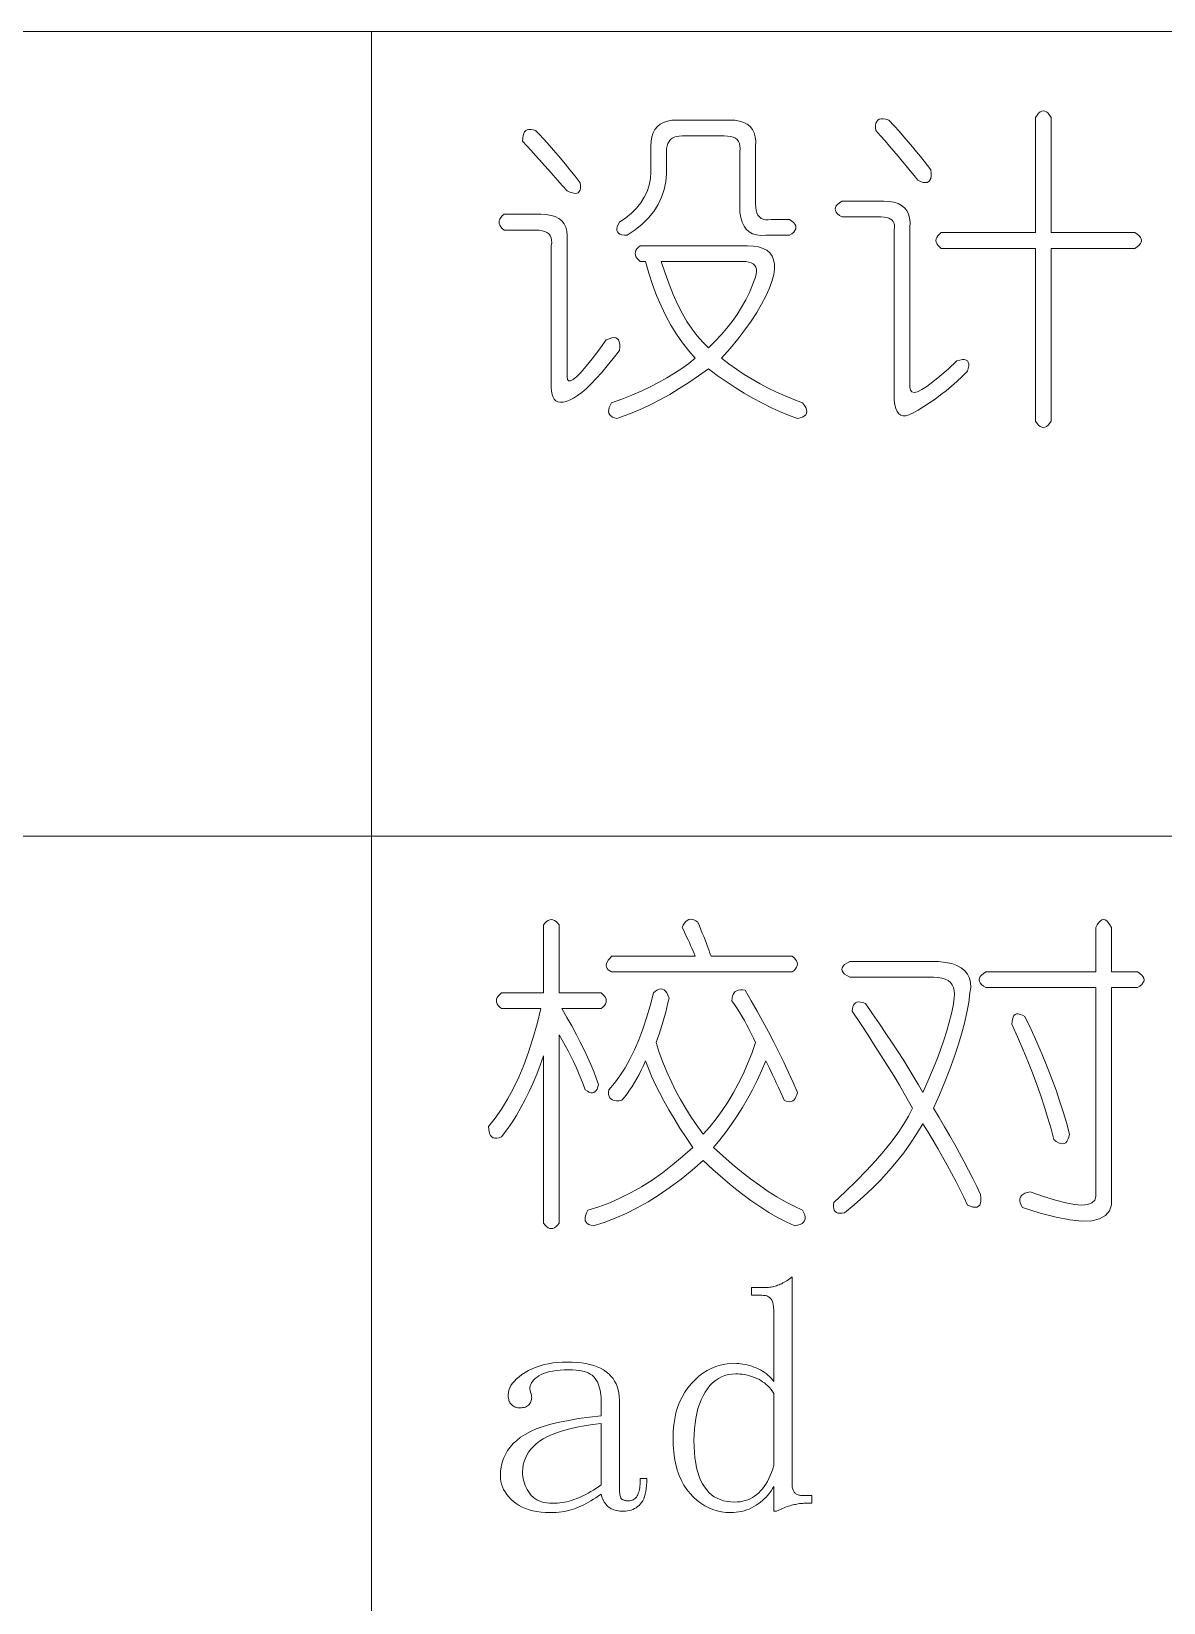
# Model space of a CAD drawing. Extents: x 1 to 297, y 1 to 210.
# Drawn here: x 114.23 to 124.12, y 15.18 to 28.9 of the extents above; entities that cross this region are included whole.
import ezdxf

# ---------------------------------------------------------------- set-up
doc = ezdxf.new("R2010")
doc.units = 0

msp = doc.modelspace()

# ---------------------------------------------------------------- linework, layer by layer
at = {"color": 7, "lineweight": 13}
for p, q in [((1.319, 28.902), (196.771, 28.902)), ((117.202, 28.902), (117.202, 2.481)), ((35.177, 21.874), (196.771, 21.874))]:
    msp.add_line(p, q, dxfattribs=at)
for points in [[(119.87, 28.128), (120.328, 28.128), (120.375, 28.126), (120.417, 28.119), (120.454, 28.107), (120.485, 28.091), (120.51, 28.071), (120.531, 28.046), (120.545, 28.016), (120.554, 27.982), (120.558, 27.943), (120.556, 27.899), (120.556, 27.397), (120.558, 27.366), (120.562, 27.34), (120.568, 27.317), (120.578, 27.298), (120.59, 27.282), (120.605, 27.27), (120.623, 27.262), (120.644, 27.258), (120.667, 27.257), (120.693, 27.259), (120.853, 27.259), (120.874, 27.246), (120.89, 27.232), (120.901, 27.218), (120.908, 27.205), (120.91, 27.191), (120.908, 27.177), (120.901, 27.163), (120.89, 27.15), (120.874, 27.136), (120.853, 27.122), (120.648, 27.122), (120.604, 27.121), (120.565, 27.125), (120.531, 27.135), (120.501, 27.151), (120.476, 27.174), (120.456, 27.202), (120.44, 27.236), (120.428, 27.276), (120.421, 27.322), (120.419, 27.374), (120.419, 27.854), (120.422, 27.88), (120.421, 27.903), (120.416, 27.924), (120.408, 27.941), (120.396, 27.957), (120.381, 27.969), (120.361, 27.978), (120.339, 27.985), (120.312, 27.989), (120.282, 27.991), (119.916, 27.991), (119.89, 27.989), (119.867, 27.985), (119.846, 27.978), (119.828, 27.969), (119.813, 27.957), (119.801, 27.941), (119.791, 27.924), (119.784, 27.903), (119.78, 27.88), (119.779, 27.854), (119.779, 27.739), (119.78, 27.663), (119.773, 27.59), (119.758, 27.521), (119.735, 27.454), (119.705, 27.391), (119.667, 27.331), (119.621, 27.274), (119.567, 27.22), (119.505, 27.17), (119.436, 27.122), (119.411, 27.123), (119.39, 27.127), (119.372, 27.133), (119.359, 27.141), (119.35, 27.151), (119.346, 27.163), (119.345, 27.178), (119.348, 27.195), (119.356, 27.215), (119.368, 27.237), (119.424, 27.274), (119.474, 27.315), (119.517, 27.359), (119.554, 27.405), (119.585, 27.454), (119.609, 27.505), (119.627, 27.56), (119.638, 27.617), (119.643, 27.677), (119.642, 27.739), (119.642, 27.899), (119.644, 27.943), (119.651, 27.982), (119.662, 28.016), (119.678, 28.046), (119.699, 28.071), (119.724, 28.091), (119.754, 28.107), (119.788, 28.119), (119.827, 28.126)], [(121.722, 28.128), (121.767, 28.078), (121.81, 28.03), (121.851, 27.983), (121.89, 27.938), (121.928, 27.894), (121.963, 27.851), (121.997, 27.81), (122.029, 27.77), (122.059, 27.731), (122.088, 27.694), (122.091, 27.664), (122.09, 27.639), (122.087, 27.618), (122.08, 27.602), (122.07, 27.591), (122.057, 27.584), (122.041, 27.582), (122.022, 27.584), (121.999, 27.591), (121.973, 27.602), (121.941, 27.644), (121.907, 27.685), (121.873, 27.728), (121.838, 27.77), (121.802, 27.814), (121.765, 27.857), (121.727, 27.901), (121.688, 27.946), (121.648, 27.991), (121.608, 28.037), (121.605, 28.062), (121.605, 28.084), (121.608, 28.102), (121.615, 28.117), (121.625, 28.128), (121.638, 28.135), (121.654, 28.139), (121.673, 28.139), (121.696, 28.135)], [(123.139, 28.151), (123.139, 27.145), (123.87, 27.145), (123.891, 27.131), (123.907, 27.118), (123.918, 27.104), (123.925, 27.09), (123.928, 27.077), (123.925, 27.063), (123.918, 27.049), (123.907, 27.035), (123.891, 27.022), (123.87, 27.008), (123.139, 27.008), (123.139, 25.499), (123.125, 25.479), (123.112, 25.463), (123.098, 25.451), (123.084, 25.445), (123.07, 25.442), (123.057, 25.445), (123.043, 25.451), (123.029, 25.463), (123.016, 25.479), (123.002, 25.499), (123.002, 27.008), (122.179, 27.008), (122.163, 27.022), (122.15, 27.035), (122.141, 27.049), (122.135, 27.063), (122.133, 27.077), (122.135, 27.09), (122.141, 27.104), (122.15, 27.118), (122.163, 27.131), (122.179, 27.145), (123.002, 27.145), (123.002, 28.151), (123.016, 28.171), (123.029, 28.187), (123.043, 28.199), (123.057, 28.206), (123.07, 28.208), (123.084, 28.206), (123.098, 28.199), (123.112, 28.187), (123.125, 28.171)], [(118.636, 28.037), (118.669, 28.003), (118.703, 27.967), (118.738, 27.928), (118.775, 27.887), (118.813, 27.842), (118.853, 27.795), (118.894, 27.745), (118.936, 27.693), (118.98, 27.637), (119.025, 27.579), (119.028, 27.554), (119.027, 27.533), (119.024, 27.516), (119.017, 27.503), (119.008, 27.494), (118.995, 27.489), (118.978, 27.488), (118.959, 27.492), (118.936, 27.499), (118.91, 27.511), (118.869, 27.556), (118.829, 27.601), (118.789, 27.646), (118.75, 27.69), (118.71, 27.734), (118.672, 27.777), (118.634, 27.82), (118.596, 27.862), (118.559, 27.904), (118.522, 27.945), (118.523, 27.971), (118.526, 27.993), (118.532, 28.011), (118.54, 28.026), (118.55, 28.037), (118.563, 28.044), (118.578, 28.047), (118.595, 28.047), (118.614, 28.044)], [(118.362, 27.305), (118.682, 27.305), (118.729, 27.303), (118.771, 27.296), (118.808, 27.285), (118.839, 27.269), (118.865, 27.248), (118.885, 27.223), (118.899, 27.193), (118.909, 27.159), (118.912, 27.12), (118.91, 27.077), (118.91, 25.888), (118.914, 25.862), (118.924, 25.85), (118.941, 25.85), (118.965, 25.862), (118.996, 25.888), (119.034, 25.926), (119.078, 25.978), (119.13, 26.042), (119.188, 26.118), (119.253, 26.208), (119.279, 26.219), (119.302, 26.226), (119.321, 26.229), (119.337, 26.226), (119.35, 26.219), (119.36, 26.208), (119.367, 26.192), (119.37, 26.171), (119.371, 26.146), (119.368, 26.117), (119.314, 26.046), (119.262, 25.982), (119.213, 25.924), (119.166, 25.871), (119.122, 25.825), (119.08, 25.785), (119.04, 25.75), (119.002, 25.722), (118.966, 25.699), (118.933, 25.682), (118.903, 25.671), (118.876, 25.665), (118.852, 25.664), (118.831, 25.668), (118.813, 25.677), (118.799, 25.69), (118.788, 25.709), (118.78, 25.733), (118.775, 25.762), (118.773, 25.797), (118.773, 27.031), (118.776, 27.057), (118.775, 27.08), (118.771, 27.101), (118.762, 27.119), (118.75, 27.134), (118.735, 27.146), (118.716, 27.156), (118.693, 27.162), (118.666, 27.167), (118.636, 27.168), (118.362, 27.168), (118.345, 27.182), (118.333, 27.195), (118.323, 27.209), (118.318, 27.223), (118.316, 27.237), (118.318, 27.25), (118.323, 27.264), (118.333, 27.278), (118.345, 27.291)], [(121.31, 27.419), (121.676, 27.419), (121.724, 27.417), (121.766, 27.41), (121.802, 27.399), (121.833, 27.383), (121.859, 27.362), (121.879, 27.337), (121.894, 27.307), (121.903, 27.273), (121.907, 27.234), (121.905, 27.191), (121.905, 25.797), (121.909, 25.77), (121.921, 25.754), (121.942, 25.75), (121.971, 25.756), (122.008, 25.774), (122.053, 25.802), (122.106, 25.841), (122.168, 25.892), (122.238, 25.953), (122.316, 26.025), (122.342, 26.032), (122.364, 26.036), (122.382, 26.036), (122.397, 26.032), (122.408, 26.025), (122.415, 26.014), (122.419, 25.999), (122.419, 25.981), (122.415, 25.959), (122.408, 25.934), (122.362, 25.889), (122.315, 25.846), (122.268, 25.805), (122.221, 25.765), (122.173, 25.728), (122.125, 25.692), (122.076, 25.658), (122.027, 25.626), (121.978, 25.596), (121.928, 25.568), (121.897, 25.553), (121.87, 25.545), (121.846, 25.544), (121.825, 25.55), (121.808, 25.562), (121.793, 25.582), (121.782, 25.608), (121.774, 25.641), (121.769, 25.681), (121.768, 25.728), (121.768, 27.168), (121.771, 27.19), (121.77, 27.209), (121.767, 27.226), (121.76, 27.241), (121.75, 27.254), (121.737, 27.264), (121.721, 27.272), (121.702, 27.278), (121.679, 27.281), (121.653, 27.282), (121.31, 27.282), (121.29, 27.296), (121.274, 27.31), (121.262, 27.323), (121.256, 27.337), (121.253, 27.351), (121.256, 27.365), (121.262, 27.378), (121.274, 27.392), (121.29, 27.406)], [(119.55, 27.031), (120.488, 27.031), (120.539, 27.028), (120.584, 27.021), (120.623, 27.008), (120.656, 26.991), (120.682, 26.968), (120.701, 26.94), (120.715, 26.908), (120.722, 26.87), (120.722, 26.827), (120.716, 26.779), (120.699, 26.719), (120.676, 26.655), (120.646, 26.589), (120.61, 26.52), (120.568, 26.448), (120.519, 26.373), (120.463, 26.296), (120.402, 26.216), (120.334, 26.133), (120.259, 26.048), (120.324, 25.999), (120.39, 25.952), (120.457, 25.907), (120.526, 25.865), (120.596, 25.825), (120.668, 25.787), (120.741, 25.752), (120.815, 25.719), (120.891, 25.688), (120.968, 25.659), (120.984, 25.637), (120.995, 25.617), (121.002, 25.599), (121.004, 25.583), (121.002, 25.568), (120.995, 25.555), (120.984, 25.544), (120.968, 25.535), (120.947, 25.528), (120.922, 25.522), (120.844, 25.551), (120.766, 25.583), (120.689, 25.619), (120.611, 25.658), (120.533, 25.699), (120.456, 25.744), (120.378, 25.793), (120.3, 25.844), (120.222, 25.899), (120.145, 25.957), (120.059, 25.895), (119.974, 25.837), (119.89, 25.783), (119.808, 25.733), (119.728, 25.688), (119.648, 25.647), (119.57, 25.609), (119.494, 25.576), (119.419, 25.547), (119.345, 25.522), (119.324, 25.528), (119.306, 25.535), (119.293, 25.544), (119.283, 25.555), (119.276, 25.568), (119.273, 25.583), (119.274, 25.599), (119.279, 25.617), (119.287, 25.637), (119.299, 25.659), (119.389, 25.692), (119.475, 25.726), (119.557, 25.762), (119.635, 25.798), (119.71, 25.837), (119.782, 25.876), (119.849, 25.917), (119.913, 25.959), (119.974, 26.003), (120.03, 26.048), (119.973, 26.114), (119.918, 26.184), (119.867, 26.258), (119.818, 26.337), (119.773, 26.419), (119.731, 26.506), (119.693, 26.597), (119.657, 26.692), (119.625, 26.791), (119.596, 26.894), (119.55, 26.894), (119.534, 26.907), (119.521, 26.921), (119.512, 26.935), (119.507, 26.949), (119.505, 26.962), (119.507, 26.976), (119.512, 26.99), (119.521, 27.003), (119.534, 27.017)], [(120.145, 26.139), (120.202, 26.195), (120.256, 26.252), (120.307, 26.31), (120.353, 26.37), (120.396, 26.431), (120.435, 26.493), (120.471, 26.557), (120.503, 26.622), (120.531, 26.689), (120.556, 26.757), (120.563, 26.783), (120.566, 26.806), (120.565, 26.826), (120.56, 26.844), (120.55, 26.859), (120.537, 26.872), (120.519, 26.881), (120.498, 26.888), (120.472, 26.892), (120.442, 26.894), (119.733, 26.894), (119.766, 26.791), (119.801, 26.695), (119.838, 26.605), (119.876, 26.521), (119.916, 26.442), (119.958, 26.37), (120.002, 26.303), (120.048, 26.243), (120.095, 26.188)], [(118.705, 21.1), (118.718, 21.117), (118.732, 21.129), (118.746, 21.138), (118.76, 21.144), (118.773, 21.146), (118.787, 21.144), (118.801, 21.138), (118.814, 21.129), (118.828, 21.117), (118.842, 21.1), (118.842, 20.506), (119.208, 20.506), (119.224, 20.492), (119.237, 20.478), (119.246, 20.465), (119.251, 20.451), (119.253, 20.437), (119.251, 20.424), (119.246, 20.41), (119.237, 20.396), (119.224, 20.382), (119.208, 20.369), (118.865, 20.369), (118.909, 20.292), (118.951, 20.218), (118.99, 20.146), (119.026, 20.076), (119.059, 20.009), (119.09, 19.944), (119.118, 19.881), (119.143, 19.82), (119.165, 19.762), (119.185, 19.706), (119.179, 19.685), (119.173, 19.667), (119.165, 19.654), (119.155, 19.644), (119.145, 19.637), (119.133, 19.634), (119.119, 19.635), (119.104, 19.64), (119.088, 19.648), (119.07, 19.66), (119.052, 19.71), (119.032, 19.76), (119.011, 19.809), (118.99, 19.858), (118.968, 19.906), (118.944, 19.954), (118.92, 20.001), (118.895, 20.048), (118.869, 20.094), (118.842, 20.14), (118.842, 18.494), (118.828, 18.478), (118.814, 18.465), (118.801, 18.456), (118.787, 18.45), (118.773, 18.449), (118.76, 18.45), (118.746, 18.456), (118.732, 18.465), (118.718, 18.478), (118.705, 18.494), (118.705, 19.957), (118.676, 19.876), (118.646, 19.797), (118.614, 19.721), (118.58, 19.646), (118.545, 19.574), (118.507, 19.505), (118.468, 19.437), (118.427, 19.372), (118.384, 19.309), (118.339, 19.249), (118.317, 19.241), (118.298, 19.238), (118.281, 19.238), (118.266, 19.241), (118.253, 19.249), (118.243, 19.26), (118.235, 19.274), (118.229, 19.293), (118.226, 19.314), (118.225, 19.34), (118.283, 19.412), (118.338, 19.491), (118.391, 19.577), (118.44, 19.669), (118.488, 19.769), (118.532, 19.875), (118.574, 19.988), (118.612, 20.108), (118.648, 20.235), (118.682, 20.369), (118.339, 20.369), (118.323, 20.382), (118.31, 20.396), (118.301, 20.41), (118.295, 20.424), (118.293, 20.437), (118.295, 20.451), (118.301, 20.465), (118.31, 20.478), (118.323, 20.492), (118.339, 20.506), (118.705, 20.506)], [(119.916, 21.077), (119.926, 21.098), (119.936, 21.116), (119.948, 21.129), (119.96, 21.139), (119.973, 21.146), (119.987, 21.149), (120.003, 21.148), (120.019, 21.143), (120.035, 21.135), (120.053, 21.123), (120.067, 21.091), (120.08, 21.06), (120.092, 21.029), (120.104, 20.999), (120.116, 20.969), (120.127, 20.939), (120.138, 20.91), (120.148, 20.882), (120.158, 20.853), (120.168, 20.826), (120.876, 20.826), (120.893, 20.812), (120.905, 20.798), (120.915, 20.785), (120.92, 20.771), (120.922, 20.757), (120.92, 20.744), (120.915, 20.73), (120.905, 20.716), (120.893, 20.702), (120.876, 20.689), (119.299, 20.689), (119.283, 20.698), (119.27, 20.709), (119.261, 20.72), (119.255, 20.733), (119.253, 20.746), (119.255, 20.76), (119.261, 20.775), (119.27, 20.791), (119.283, 20.808), (119.299, 20.826), (120.03, 20.826), (120.021, 20.849), (120.011, 20.872), (120.001, 20.896), (119.99, 20.921), (119.979, 20.946), (119.967, 20.971), (119.955, 20.997), (119.943, 21.023), (119.93, 21.05)], [(123.665, 21.077), (123.665, 20.689), (123.893, 20.689), (123.914, 20.675), (123.93, 20.661), (123.941, 20.648), (123.948, 20.634), (123.95, 20.62), (123.948, 20.606), (123.941, 20.593), (123.93, 20.579), (123.914, 20.565), (123.893, 20.552), (123.665, 20.552), (123.665, 18.723), (123.665, 18.656), (123.648, 18.602), (123.614, 18.561), (123.562, 18.533), (123.493, 18.517), (123.407, 18.514), (123.303, 18.525), (123.182, 18.547), (123.043, 18.583), (122.888, 18.632), (122.876, 18.653), (122.868, 18.674), (122.865, 18.692), (122.866, 18.708), (122.87, 18.723), (122.879, 18.736), (122.892, 18.747), (122.91, 18.756), (122.931, 18.763), (122.956, 18.769), (123.073, 18.728), (123.176, 18.696), (123.267, 18.673), (123.344, 18.659), (123.408, 18.654), (123.458, 18.659), (123.495, 18.673), (123.519, 18.696), (123.53, 18.728), (123.528, 18.769), (123.528, 20.552), (122.568, 20.552), (122.547, 20.565), (122.531, 20.579), (122.52, 20.593), (122.513, 20.606), (122.51, 20.62), (122.513, 20.634), (122.52, 20.648), (122.531, 20.661), (122.547, 20.675), (122.568, 20.689), (123.528, 20.689), (123.528, 21.077), (123.541, 21.102), (123.555, 21.121), (123.569, 21.135), (123.582, 21.143), (123.596, 21.146), (123.61, 21.143), (123.624, 21.135), (123.637, 21.121), (123.651, 21.102)], [(121.379, 20.78), (122.156, 20.78), (122.216, 20.773), (122.27, 20.762), (122.315, 20.746), (122.354, 20.725), (122.385, 20.7), (122.408, 20.67), (122.425, 20.636), (122.434, 20.597), (122.436, 20.554), (122.43, 20.506), (122.419, 20.422), (122.403, 20.334), (122.382, 20.242), (122.357, 20.147), (122.328, 20.049), (122.293, 19.946), (122.254, 19.84), (122.211, 19.73), (122.163, 19.617), (122.11, 19.5), (122.16, 19.418), (122.207, 19.338), (122.253, 19.259), (122.297, 19.182), (122.339, 19.106), (122.379, 19.031), (122.418, 18.958), (122.454, 18.886), (122.489, 18.815), (122.522, 18.746), (122.525, 18.716), (122.525, 18.691), (122.521, 18.67), (122.515, 18.654), (122.505, 18.643), (122.492, 18.636), (122.475, 18.634), (122.456, 18.636), (122.433, 18.643), (122.408, 18.654), (122.375, 18.723), (122.341, 18.792), (122.305, 18.862), (122.269, 18.932), (122.23, 19.003), (122.191, 19.074), (122.15, 19.146), (122.108, 19.218), (122.064, 19.29), (122.019, 19.363), (121.967, 19.277), (121.911, 19.193), (121.852, 19.111), (121.789, 19.03), (121.722, 18.952), (121.651, 18.875), (121.577, 18.8), (121.5, 18.727), (121.418, 18.655), (121.333, 18.586), (121.312, 18.583), (121.293, 18.582), (121.277, 18.584), (121.264, 18.589), (121.253, 18.597), (121.245, 18.608), (121.24, 18.621), (121.238, 18.637), (121.239, 18.656), (121.242, 18.677), (121.343, 18.772), (121.438, 18.864), (121.524, 18.953), (121.604, 19.039), (121.676, 19.123), (121.741, 19.204), (121.799, 19.282), (121.849, 19.357), (121.892, 19.43), (121.928, 19.5), (121.894, 19.562), (121.855, 19.629), (121.813, 19.701), (121.767, 19.778), (121.716, 19.86), (121.661, 19.947), (121.603, 20.039), (121.54, 20.136), (121.473, 20.239), (121.402, 20.346), (121.403, 20.367), (121.406, 20.385), (121.412, 20.4), (121.42, 20.412), (121.43, 20.42), (121.443, 20.425), (121.458, 20.427), (121.475, 20.426), (121.494, 20.422), (121.516, 20.414), (121.579, 20.324), (121.639, 20.237), (121.696, 20.152), (121.75, 20.071), (121.802, 19.992), (121.851, 19.915), (121.897, 19.842), (121.94, 19.771), (121.981, 19.703), (122.019, 19.637), (122.063, 19.736), (122.103, 19.831), (122.14, 19.922), (122.173, 20.01), (122.202, 20.094), (122.227, 20.175), (122.249, 20.252), (122.268, 20.325), (122.282, 20.394), (122.293, 20.46), (122.296, 20.495), (122.293, 20.526), (122.286, 20.553), (122.275, 20.577), (122.259, 20.597), (122.238, 20.614), (122.213, 20.626), (122.184, 20.636), (122.149, 20.641), (122.11, 20.643), (121.379, 20.643), (121.354, 20.657), (121.335, 20.67), (121.321, 20.684), (121.313, 20.698), (121.31, 20.712), (121.313, 20.725), (121.321, 20.739), (121.335, 20.753), (121.354, 20.766)], [(119.665, 20.506), (119.683, 20.522), (119.699, 20.533), (119.715, 20.54), (119.731, 20.542), (119.745, 20.54), (119.758, 20.533), (119.77, 20.522), (119.782, 20.506), (119.792, 20.485), (119.802, 20.46), (119.792, 20.419), (119.783, 20.379), (119.772, 20.339), (119.762, 20.299), (119.75, 20.26), (119.739, 20.221), (119.727, 20.183), (119.714, 20.146), (119.701, 20.108), (119.688, 20.072), (119.716, 19.985), (119.748, 19.901), (119.782, 19.817), (119.819, 19.735), (119.859, 19.654), (119.901, 19.575), (119.947, 19.497), (119.995, 19.421), (120.046, 19.345), (120.099, 19.272), (120.157, 19.337), (120.212, 19.406), (120.265, 19.478), (120.315, 19.553), (120.362, 19.632), (120.406, 19.713), (120.448, 19.798), (120.487, 19.886), (120.523, 19.977), (120.556, 20.072), (120.538, 20.112), (120.519, 20.152), (120.499, 20.191), (120.479, 20.229), (120.459, 20.266), (120.438, 20.302), (120.417, 20.337), (120.395, 20.371), (120.373, 20.405), (120.35, 20.437), (120.352, 20.459), (120.355, 20.477), (120.361, 20.493), (120.369, 20.507), (120.379, 20.517), (120.392, 20.525), (120.406, 20.53), (120.424, 20.532), (120.443, 20.532), (120.465, 20.529), (120.519, 20.437), (120.571, 20.347), (120.621, 20.256), (120.67, 20.167), (120.716, 20.077), (120.761, 19.988), (120.804, 19.9), (120.845, 19.812), (120.884, 19.724), (120.922, 19.637), (120.917, 19.616), (120.91, 19.598), (120.902, 19.583), (120.893, 19.571), (120.882, 19.563), (120.87, 19.558), (120.856, 19.556), (120.841, 19.557), (120.825, 19.561), (120.808, 19.569), (120.789, 19.609), (120.772, 19.648), (120.755, 19.686), (120.738, 19.722), (120.722, 19.757), (120.706, 19.791), (120.691, 19.823), (120.676, 19.854), (120.661, 19.883), (120.648, 19.912), (120.61, 19.826), (120.571, 19.742), (120.53, 19.661), (120.487, 19.582), (120.442, 19.506), (120.395, 19.432), (120.347, 19.36), (120.296, 19.29), (120.244, 19.222), (120.19, 19.157), (120.272, 19.082), (120.353, 19.011), (120.433, 18.945), (120.512, 18.883), (120.59, 18.826), (120.668, 18.773), (120.744, 18.725), (120.819, 18.682), (120.894, 18.643), (120.968, 18.609), (120.979, 18.587), (120.987, 18.567), (120.99, 18.548), (120.99, 18.532), (120.985, 18.517), (120.976, 18.504), (120.963, 18.493), (120.946, 18.484), (120.924, 18.477), (120.899, 18.472), (120.825, 18.506), (120.75, 18.546), (120.673, 18.59), (120.595, 18.64), (120.516, 18.694), (120.435, 18.754), (120.353, 18.819), (120.27, 18.888), (120.185, 18.963), (120.099, 19.043), (120.003, 18.959), (119.907, 18.881), (119.811, 18.809), (119.715, 18.743), (119.619, 18.683), (119.523, 18.629), (119.427, 18.581), (119.331, 18.538), (119.235, 18.502), (119.139, 18.472), (119.118, 18.477), (119.101, 18.484), (119.087, 18.493), (119.077, 18.504), (119.07, 18.517), (119.068, 18.532), (119.069, 18.548), (119.073, 18.567), (119.081, 18.587), (119.093, 18.609), (119.189, 18.639), (119.283, 18.674), (119.377, 18.716), (119.47, 18.762), (119.562, 18.814), (119.653, 18.872), (119.743, 18.935), (119.832, 19.004), (119.92, 19.078), (120.008, 19.157), (119.95, 19.243), (119.896, 19.326), (119.846, 19.408), (119.799, 19.486), (119.756, 19.563), (119.717, 19.637), (119.681, 19.709), (119.649, 19.779), (119.621, 19.846), (119.596, 19.912), (119.578, 19.871), (119.559, 19.832), (119.539, 19.794), (119.519, 19.758), (119.499, 19.723), (119.478, 19.689), (119.457, 19.657), (119.435, 19.626), (119.413, 19.597), (119.39, 19.569), (119.365, 19.565), (119.342, 19.565), (119.323, 19.567), (119.306, 19.572), (119.293, 19.58), (119.283, 19.591), (119.277, 19.604), (119.273, 19.62), (119.273, 19.639), (119.276, 19.66), (119.325, 19.718), (119.372, 19.782), (119.417, 19.851), (119.459, 19.927), (119.499, 20.009), (119.537, 20.096), (119.572, 20.19), (119.605, 20.289), (119.636, 20.394)], [(122.91, 20.3), (122.964, 20.187), (123.014, 20.076), (123.061, 19.968), (123.104, 19.861), (123.145, 19.757), (123.182, 19.656), (123.216, 19.556), (123.247, 19.459), (123.275, 19.364), (123.299, 19.272), (123.294, 19.246), (123.286, 19.226), (123.277, 19.21), (123.266, 19.198), (123.253, 19.192), (123.239, 19.189), (123.222, 19.192), (123.204, 19.198), (123.184, 19.21), (123.162, 19.226), (123.138, 19.318), (123.111, 19.412), (123.081, 19.508), (123.048, 19.606), (123.013, 19.706), (122.975, 19.807), (122.935, 19.911), (122.891, 20.016), (122.845, 20.123), (122.796, 20.232), (122.797, 20.257), (122.801, 20.278), (122.806, 20.295), (122.814, 20.308), (122.825, 20.317), (122.837, 20.322), (122.852, 20.323), (122.869, 20.319), (122.889, 20.312)], [(120.339, 15.969), (120.298, 15.97), (120.259, 15.975), (120.221, 15.984), (120.184, 15.995), (120.148, 16.01), (120.113, 16.028), (120.079, 16.05), (120.046, 16.075), (120.015, 16.103), (119.985, 16.134), (119.956, 16.169), (119.931, 16.207), (119.909, 16.248), (119.89, 16.292), (119.873, 16.339), (119.86, 16.389), (119.85, 16.442), (119.842, 16.498), (119.838, 16.558), (119.836, 16.62), (119.838, 16.678), (119.843, 16.734), (119.851, 16.788), (119.862, 16.839), (119.876, 16.887), (119.894, 16.933), (119.915, 16.977), (119.939, 17.019), (119.966, 17.058), (119.996, 17.094), (120.029, 17.128), (120.062, 17.158), (120.097, 17.185), (120.133, 17.208), (120.17, 17.227), (120.209, 17.243), (120.248, 17.256), (120.289, 17.264), (120.33, 17.27), (120.373, 17.272), (120.392, 17.271), (120.41, 17.27), (120.429, 17.268), (120.447, 17.265), (120.466, 17.262), (120.485, 17.257), (120.504, 17.252), (120.523, 17.246), (120.542, 17.239), (120.562, 17.232), (120.581, 17.223), (120.599, 17.214), (120.617, 17.204), (120.633, 17.193), (120.649, 17.182), (120.664, 17.169), (120.678, 17.156), (120.692, 17.142), (120.704, 17.127), (120.716, 17.112), (120.716, 17.729), (120.716, 17.742), (120.715, 17.755), (120.714, 17.767), (120.712, 17.778), (120.71, 17.789), (120.708, 17.799), (120.705, 17.808), (120.701, 17.816), (120.698, 17.824), (120.693, 17.832), (120.688, 17.838), (120.683, 17.844), (120.676, 17.849), (120.67, 17.853), (120.662, 17.857), (120.654, 17.86), (120.644, 17.863), (120.635, 17.864), (120.624, 17.865), (120.613, 17.866), (120.522, 17.866), (120.522, 17.934), (120.648, 17.934), (120.659, 17.935), (120.67, 17.935), (120.682, 17.936), (120.693, 17.938), (120.705, 17.94), (120.716, 17.943), (120.728, 17.946), (120.739, 17.949), (120.75, 17.953), (120.762, 17.957), (120.773, 17.962), (120.785, 17.967), (120.796, 17.973), (120.808, 17.979), (120.819, 17.986), (120.83, 17.993), (120.842, 18), (120.853, 18.008), (120.865, 18.017), (120.876, 18.026), (120.876, 16.22), (120.876, 16.209), (120.877, 16.199), (120.878, 16.189), (120.88, 16.18), (120.882, 16.172), (120.884, 16.164), (120.887, 16.157), (120.891, 16.151), (120.895, 16.145), (120.899, 16.14), (120.904, 16.136), (120.909, 16.132), (120.915, 16.128), (120.921, 16.125), (120.928, 16.123), (120.935, 16.121), (120.942, 16.119), (120.95, 16.118), (120.959, 16.117), (120.968, 16.117), (121.048, 16.117), (121.048, 16.049), (120.979, 16.049), (120.97, 16.048), (120.96, 16.048), (120.95, 16.047), (120.94, 16.046), (120.929, 16.044), (120.918, 16.042), (120.907, 16.04), (120.895, 16.038), (120.883, 16.035), (120.87, 16.032), (120.858, 16.028), (120.845, 16.024), (120.832, 16.02), (120.819, 16.015), (120.806, 16.01), (120.793, 16.005), (120.78, 15.999), (120.766, 15.993), (120.753, 15.987), (120.739, 15.98), (120.716, 15.98), (120.716, 16.197), (120.704, 16.177), (120.692, 16.158), (120.678, 16.139), (120.664, 16.121), (120.649, 16.104), (120.633, 16.088), (120.617, 16.073), (120.599, 16.058), (120.581, 16.044), (120.562, 16.032), (120.542, 16.02), (120.522, 16.009), (120.501, 15.999), (120.48, 15.991), (120.458, 15.984), (120.435, 15.979), (120.412, 15.974), (120.388, 15.971), (120.364, 15.969)], [(118.762, 15.969), (118.722, 15.97), (118.683, 15.973), (118.647, 15.977), (118.612, 15.984), (118.579, 15.993), (118.548, 16.004), (118.519, 16.016), (118.491, 16.031), (118.466, 16.047), (118.442, 16.066), (118.42, 16.086), (118.401, 16.106), (118.384, 16.127), (118.369, 16.148), (118.356, 16.17), (118.346, 16.193), (118.338, 16.216), (118.332, 16.24), (118.329, 16.264), (118.328, 16.289), (118.329, 16.329), (118.335, 16.368), (118.343, 16.405), (118.356, 16.441), (118.372, 16.476), (118.391, 16.509), (118.414, 16.54), (118.441, 16.57), (118.471, 16.599), (118.505, 16.626), (118.544, 16.651), (118.59, 16.675), (118.642, 16.698), (118.702, 16.719), (118.769, 16.739), (118.843, 16.757), (118.924, 16.773), (119.011, 16.789), (119.106, 16.802), (119.208, 16.814), (119.208, 16.952), (119.207, 16.974), (119.205, 16.996), (119.203, 17.016), (119.199, 17.037), (119.195, 17.056), (119.189, 17.074), (119.182, 17.092), (119.175, 17.109), (119.166, 17.125), (119.156, 17.14), (119.145, 17.154), (119.13, 17.167), (119.113, 17.178), (119.094, 17.188), (119.072, 17.196), (119.047, 17.202), (119.02, 17.208), (118.99, 17.211), (118.957, 17.214), (118.922, 17.214), (118.884, 17.214), (118.849, 17.212), (118.816, 17.209), (118.785, 17.204), (118.756, 17.199), (118.73, 17.192), (118.706, 17.184), (118.684, 17.174), (118.665, 17.163), (118.648, 17.152), (118.633, 17.139), (118.62, 17.126), (118.609, 17.113), (118.6, 17.1), (118.593, 17.087), (118.589, 17.074), (118.586, 17.061), (118.585, 17.047), (118.587, 17.034), (118.59, 17.02), (118.595, 17.011), (118.598, 17.002), (118.6, 16.993), (118.601, 16.984), (118.602, 16.974), (118.601, 16.965), (118.6, 16.956), (118.598, 16.947), (118.595, 16.938), (118.59, 16.929), (118.585, 16.92), (118.579, 16.912), (118.573, 16.905), (118.565, 16.899), (118.556, 16.894), (118.547, 16.89), (118.536, 16.887), (118.525, 16.885), (118.512, 16.883), (118.499, 16.883), (118.49, 16.883), (118.481, 16.884), (118.473, 16.886), (118.465, 16.888), (118.458, 16.89), (118.45, 16.893), (118.443, 16.897), (118.437, 16.901), (118.431, 16.906), (118.425, 16.912), (118.419, 16.918), (118.414, 16.924), (118.41, 16.931), (118.406, 16.939), (118.403, 16.947), (118.401, 16.956), (118.399, 16.966), (118.397, 16.976), (118.396, 16.986), (118.396, 16.997), (118.398, 17.018), (118.402, 17.038), (118.41, 17.058), (118.42, 17.078), (118.433, 17.097), (118.45, 17.117), (118.469, 17.136), (118.491, 17.154), (118.516, 17.173), (118.545, 17.192), (118.575, 17.209), (118.607, 17.224), (118.64, 17.238), (118.675, 17.25), (118.71, 17.26), (118.748, 17.268), (118.786, 17.275), (118.826, 17.279), (118.868, 17.282), (118.91, 17.283), (118.955, 17.282), (118.997, 17.28), (119.037, 17.275), (119.075, 17.269), (119.11, 17.262), (119.144, 17.252), (119.174, 17.241), (119.203, 17.228), (119.229, 17.214), (119.253, 17.197), (119.275, 17.179), (119.294, 17.16), (119.312, 17.139), (119.326, 17.117), (119.339, 17.093), (119.349, 17.068), (119.357, 17.041), (119.363, 17.013), (119.366, 16.983), (119.368, 16.952), (119.368, 16.197), (119.368, 16.18), (119.368, 16.164), (119.369, 16.149), (119.37, 16.136), (119.372, 16.124), (119.374, 16.114), (119.376, 16.106), (119.379, 16.098), (119.381, 16.093), (119.385, 16.089), (119.388, 16.085), (119.393, 16.082), (119.398, 16.08), (119.403, 16.078), (119.409, 16.076), (119.416, 16.074), (119.423, 16.073), (119.43, 16.072), (119.439, 16.072), (119.448, 16.072), (119.459, 16.072), (119.469, 16.074), (119.479, 16.076), (119.488, 16.08), (119.496, 16.084), (119.504, 16.09), (119.511, 16.097), (119.517, 16.104), (119.523, 16.113), (119.528, 16.123), (119.532, 16.134), (119.536, 16.145), (119.539, 16.157), (119.542, 16.17), (119.545, 16.184), (119.547, 16.199), (119.548, 16.215), (119.549, 16.231), (119.55, 16.248), (119.55, 16.266), (119.608, 16.266), (119.607, 16.235), (119.605, 16.206), (119.602, 16.179), (119.598, 16.153), (119.593, 16.13), (119.587, 16.109), (119.58, 16.089), (119.571, 16.072), (119.561, 16.056), (119.55, 16.043), (119.539, 16.031), (119.526, 16.02), (119.513, 16.011), (119.499, 16.003), (119.485, 15.996), (119.469, 15.99), (119.454, 15.986), (119.437, 15.983), (119.42, 15.981), (119.402, 15.98), (119.386, 15.98), (119.371, 15.981), (119.357, 15.983), (119.343, 15.986), (119.33, 15.989), (119.318, 15.992), (119.307, 15.997), (119.296, 16.002), (119.286, 16.008), (119.276, 16.014), (119.267, 16.022), (119.259, 16.03), (119.251, 16.039), (119.243, 16.049), (119.236, 16.06), (119.229, 16.072), (119.223, 16.085), (119.218, 16.098), (119.212, 16.113), (119.208, 16.129), (119.185, 16.113), (119.163, 16.098), (119.141, 16.084), (119.119, 16.071), (119.098, 16.059), (119.077, 16.047), (119.056, 16.036), (119.036, 16.026), (119.016, 16.017), (118.996, 16.009), (118.976, 16.001), (118.956, 15.994), (118.934, 15.988), (118.912, 15.983), (118.889, 15.979), (118.865, 15.975), (118.841, 15.972), (118.815, 15.97), (118.789, 15.969)], [(120.716, 17.009), (120.704, 17.026), (120.692, 17.043), (120.679, 17.059), (120.665, 17.074), (120.65, 17.087), (120.635, 17.1), (120.619, 17.111), (120.603, 17.122), (120.586, 17.132), (120.568, 17.14), (120.549, 17.148), (120.531, 17.154), (120.513, 17.16), (120.494, 17.166), (120.476, 17.17), (120.458, 17.174), (120.44, 17.176), (120.421, 17.178), (120.403, 17.18), (120.385, 17.18), (120.351, 17.178), (120.319, 17.174), (120.289, 17.166), (120.259, 17.154), (120.232, 17.14), (120.206, 17.122), (120.181, 17.102), (120.158, 17.078), (120.136, 17.05), (120.116, 17.02), (120.098, 16.987), (120.081, 16.952), (120.067, 16.915), (120.054, 16.876), (120.043, 16.834), (120.035, 16.791), (120.028, 16.746), (120.023, 16.698), (120.02, 16.649), (120.019, 16.597), (120.02, 16.544), (120.023, 16.493), (120.027, 16.446), (120.034, 16.401), (120.042, 16.359), (120.052, 16.32), (120.064, 16.283), (120.077, 16.25), (120.093, 16.219), (120.11, 16.192), (120.13, 16.167), (120.15, 16.144), (120.172, 16.124), (120.196, 16.107), (120.222, 16.093), (120.249, 16.081), (120.278, 16.072), (120.308, 16.065), (120.34, 16.061), (120.373, 16.06), (120.398, 16.061), (120.422, 16.063), (120.445, 16.067), (120.467, 16.073), (120.489, 16.08), (120.51, 16.089), (120.53, 16.099), (120.549, 16.111), (120.567, 16.125), (120.585, 16.14), (120.601, 16.157), (120.617, 16.175), (120.633, 16.195), (120.647, 16.217), (120.66, 16.24), (120.673, 16.265), (120.685, 16.291), (120.696, 16.319), (120.707, 16.349), (120.716, 16.38)], [(118.522, 16.323), (118.522, 16.303), (118.524, 16.282), (118.528, 16.263), (118.532, 16.243), (118.538, 16.224), (118.544, 16.206), (118.553, 16.187), (118.562, 16.169), (118.573, 16.152), (118.585, 16.134), (118.598, 16.118), (118.613, 16.104), (118.629, 16.091), (118.647, 16.08), (118.666, 16.07), (118.687, 16.062), (118.709, 16.056), (118.733, 16.052), (118.758, 16.05), (118.785, 16.049), (118.805, 16.049), (118.826, 16.05), (118.846, 16.052), (118.867, 16.055), (118.888, 16.059), (118.908, 16.063), (118.929, 16.068), (118.949, 16.074), (118.97, 16.081), (118.99, 16.089), (119.011, 16.097), (119.032, 16.106), (119.053, 16.116), (119.075, 16.127), (119.096, 16.139), (119.118, 16.151), (119.14, 16.164), (119.162, 16.178), (119.185, 16.193), (119.208, 16.209), (119.208, 16.746), (119.132, 16.736), (119.062, 16.725), (118.996, 16.713), (118.935, 16.699), (118.879, 16.684), (118.828, 16.668), (118.781, 16.651), (118.739, 16.632), (118.703, 16.613), (118.67, 16.592), (118.642, 16.569), (118.617, 16.546), (118.595, 16.522), (118.575, 16.496), (118.559, 16.47), (118.546, 16.443), (118.535, 16.414), (118.528, 16.385), (118.523, 16.354)]]:
    msp.add_lwpolyline(points, close=True, dxfattribs=at)

doc.saveas('drawing.dxf')
